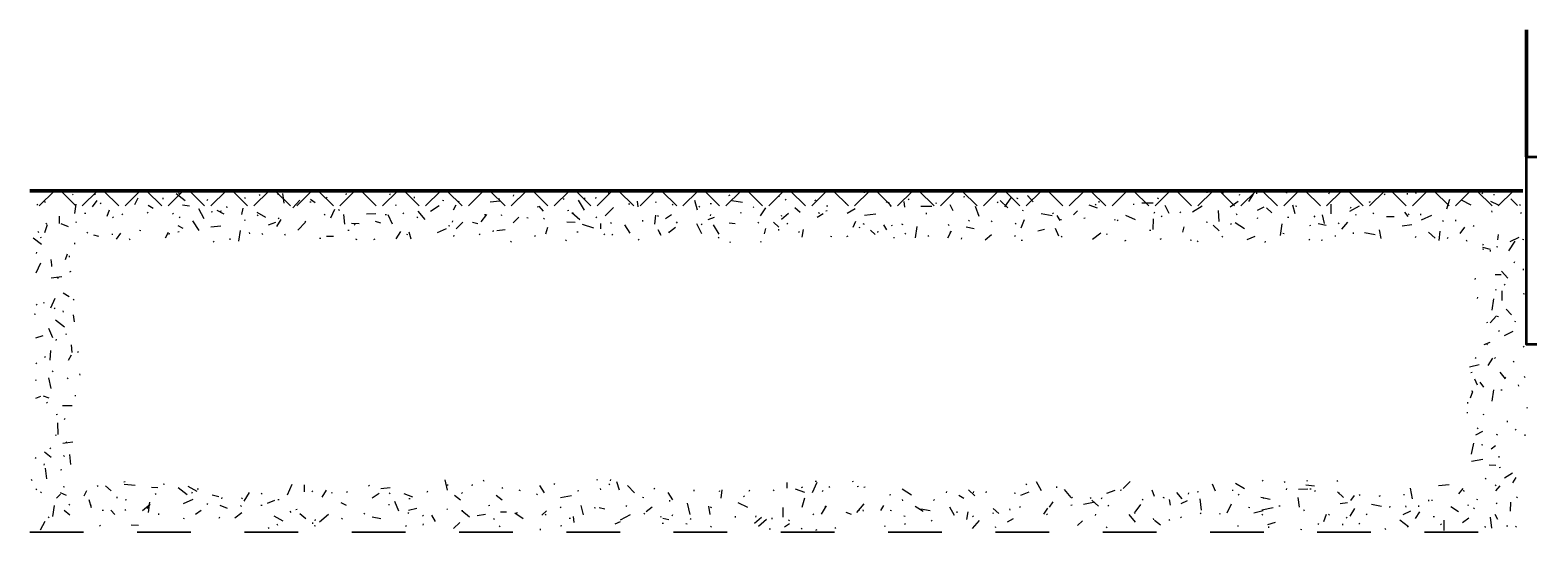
# Model space of a CAD drawing. Header units: metres. Extents: x -4 to 32.3, y -2.1 to 8.5.
# Drawn here: x 25.372 to 28.164, y -0.937 to 0 of the extents above; entities that cross this region are included whole.
import ezdxf

# ---------------------------------------------------------------- set-up
doc = ezdxf.new("R2010")
doc.units = ezdxf.units.M
doc.linetypes.add('KRESKOWA', pattern=[5.25, 4.2, -1.05])
for name, color, linetype, lineweight in [('A-IZOL-WODNA', 5, 'Continuous', 100), ('A-KRESKOWANIE', 8, 'Continuous', 18), ('A-SCIANY-IZOL', 4, 'Continuous', 35), ('A-TEREN', 32, 'Continuous', 50)]:
    doc.layers.add(name, color=color, linetype=linetype, lineweight=lineweight)

msp = doc.modelspace()

# ---------------------------------------------------------------- linework, layer by layer
at = {"layer": 'A-IZOL-WODNA', "lineweight": 140, "ltscale": 0.02}
msp.add_lwpolyline([(28.1615, -0.237), (28.1615, 0)], dxfattribs=at)
at = {"layer": 'A-KRESKOWANIE', "lineweight": 25, "ltscale": 0.02}
for points in [[(25.3889, -0.3283), (25.4172, -0.3)], [(25.4289, -0.3), (25.4572, -0.3283)], [(25.4506, -0.308), (25.4522, -0.3062)], [(25.4689, -0.3283), (25.4972, -0.3)], [(25.4919, -0.3075), (25.4938, -0.306)], [(25.5089, -0.3), (25.5372, -0.3283)], [(25.5489, -0.3283), (25.5772, -0.3)], [(25.5889, -0.3), (25.6172, -0.3283)], [(25.6289, -0.3283), (25.6572, -0.3)], [(25.661, -0.3187), (25.6442, -0.3058)], [(25.6502, -0.306), (25.6487, -0.3041)], [(25.6689, -0.3), (25.6972, -0.3283)], [(25.7089, -0.3283), (25.7372, -0.3)], [(25.7489, -0.3), (25.7772, -0.3283)], [(25.7889, -0.3283), (25.8172, -0.3)], [(25.8289, -0.3), (25.8572, -0.3283)], [(25.8345, -0.3074), (25.8348, -0.305)], [(25.8455, -0.323), (25.8431, -0.3051)], [(25.8689, -0.3283), (25.8972, -0.3)], [(25.9089, -0.3), (25.9372, -0.3283)], [(25.9489, -0.3283), (25.9772, -0.3)], [(25.9609, -0.3074), (25.9616, -0.3052)], [(25.9889, -0.3), (26.0172, -0.3283)], [(26.0289, -0.3283), (26.0572, -0.3)], [(26.0425, -0.3074), (26.0439, -0.3054)], [(26.0689, -0.3), (26.0972, -0.3283)], [(26.1089, -0.3283), (26.1372, -0.3)], [(26.1489, -0.3), (26.1772, -0.3283)], [(26.1889, -0.3283), (26.2172, -0.3)], [(26.2289, -0.3), (26.2572, -0.3283)], [(26.2689, -0.3283), (26.2972, -0.3)], [(26.3089, -0.3), (26.3372, -0.3283)], [(26.3489, -0.3283), (26.3772, -0.3)], [(26.3889, -0.3), (26.4172, -0.3283)], [(26.4289, -0.3283), (26.4572, -0.3)], [(26.4507, -0.305), (26.4502, -0.3027)], [(26.4689, -0.3), (26.4972, -0.3283)], [(26.5089, -0.3283), (26.5372, -0.3)], [(26.5489, -0.3), (26.5772, -0.3283)], [(26.5889, -0.3283), (26.6172, -0.3)], [(26.6289, -0.3), (26.6572, -0.3283)], [(26.6689, -0.3283), (26.6972, -0.3)], [(26.7089, -0.3), (26.7372, -0.3283)], [(26.7489, -0.3283), (26.7772, -0.3)], [(26.7889, -0.3), (26.8172, -0.3283)], [(26.8289, -0.3283), (26.8572, -0.3)], [(26.8689, -0.3), (26.8972, -0.3283)], [(26.9089, -0.3283), (26.9372, -0.3)], [(26.9275, -0.3039), (26.9269, -0.3015)], [(26.9489, -0.3), (26.9772, -0.3283)], [(26.9889, -0.3283), (27.0172, -0.3)], [(27.0289, -0.3), (27.0572, -0.3283)], [(27.0689, -0.3283), (27.0972, -0.3)], [(27.1089, -0.3), (27.1372, -0.3283)], [(27.1489, -0.3283), (27.1772, -0.3)], [(27.1889, -0.3), (27.2172, -0.3283)], [(27.2289, -0.3283), (27.2572, -0.3)], [(27.2689, -0.3), (27.2972, -0.3283)], [(27.3089, -0.3283), (27.3372, -0.3)], [(27.3489, -0.3), (27.3772, -0.3283)], [(27.3889, -0.3283), (27.4172, -0.3)], [(27.4289, -0.3), (27.4572, -0.3283)], [(27.4689, -0.3283), (27.4972, -0.3)], [(27.5089, -0.3), (27.5372, -0.3283)], [(27.5489, -0.3283), (27.5772, -0.3)], [(27.5663, -0.3037), (27.5653, -0.3015)], [(27.5889, -0.3), (27.6172, -0.3283)], [(27.5944, -0.3046), (27.5967, -0.3041)], [(27.6265, -0.3085), (27.6269, -0.3062)], [(27.6289, -0.3283), (27.6572, -0.3)], [(27.6439, -0.3201), (27.6526, -0.3067)], [(27.6588, -0.3058), (27.6588, -0.3034)], [(27.6689, -0.3), (27.6972, -0.3283)], [(27.7089, -0.3283), (27.7372, -0.3)], [(27.7153, -0.3045), (27.7131, -0.3035)], [(27.7489, -0.3), (27.7772, -0.3283)], [(27.7889, -0.3283), (27.8172, -0.3)], [(27.7929, -0.3057), (27.794, -0.3036)], [(27.8289, -0.3), (27.8572, -0.3283)], [(27.8689, -0.3283), (27.8972, -0.3)], [(27.8958, -0.3068), (27.8981, -0.3059)], [(27.9089, -0.3), (27.9372, -0.3283)], [(27.9394, -0.3068), (27.9394, -0.3044)], [(27.9489, -0.3283), (27.9772, -0.3)], [(27.9547, -0.3049), (27.9563, -0.3031)], [(27.9889, -0.3), (28.0172, -0.3283)], [(28.0289, -0.3283), (28.0572, -0.3)], [(28.0689, -0.3), (28.0972, -0.3283)], [(28.078, -0.3055), (28.0798, -0.304)], [(28.0997, -0.3072), (28.1021, -0.3069)], [(28.1089, -0.3283), (28.1372, -0.3)], [(25.3846, -0.327), (25.3864, -0.3254)], [(25.3991, -0.3222), (25.4005, -0.3202)], [(25.4553, -0.3427), (25.4578, -0.3252)], [(25.4878, -0.3299), (25.4967, -0.3183)], [(25.5026, -0.3247), (25.5043, -0.3229)], [(25.5671, -0.326), (25.5735, -0.3132)], [(25.6014, -0.3332), (25.5918, -0.3276)], [(25.62, -0.3157), (25.6196, -0.3133)], [(25.6689, -0.3291), (25.6561, -0.327)], [(25.6962, -0.3526), (25.6866, -0.3341)], [(25.7018, -0.3181), (25.7028, -0.316)], [(25.7391, -0.3317), (25.7385, -0.3294)], [(25.7662, -0.3446), (25.7692, -0.3329)], [(25.7732, -0.3151), (25.7721, -0.3129)], [(25.7985, -0.3082), (25.8007, -0.3073)], [(25.8616, -0.332), (25.8747, -0.3178)], [(25.8955, -0.3215), (25.8932, -0.3211)], [(25.9034, -0.3224), (25.8947, -0.3165)], [(25.9254, -0.3141), (25.9243, -0.312)], [(25.9327, -0.3506), (25.94, -0.3345)], [(26.0537, -0.3277), (26.0545, -0.3255)], [(26.0883, -0.3138), (26.0887, -0.3114)], [(26.1185, -0.3381), (26.1342, -0.3278)], [(26.1431, -0.3187), (26.1407, -0.3185)], [(26.161, -0.3356), (26.1658, -0.3264)], [(26.1699, -0.3209), (26.1718, -0.3195)], [(26.2296, -0.321), (26.2472, -0.3188)], [(26.2448, -0.3161), (26.2467, -0.3147)], [(26.2727, -0.31), (26.2735, -0.3078)], [(26.317, -0.3301), (26.3193, -0.3297)], [(26.3288, -0.3381), (26.3206, -0.3287)], [(26.3672, -0.3164), (26.366, -0.3143)], [(26.4054, -0.3366), (26.3944, -0.3179)], [(26.4061, -0.3156), (26.4057, -0.3133)], [(26.4264, -0.3144), (26.4269, -0.312)], [(26.444, -0.3469), (26.4596, -0.3315)], [(26.4874, -0.3246), (26.4898, -0.3243)], [(26.5054, -0.3301), (26.504, -0.3196)], [(26.5381, -0.3223), (26.5388, -0.32)], [(26.5691, -0.3267), (26.5709, -0.325)], [(26.6161, -0.3362), (26.6112, -0.3183)], [(26.6205, -0.331), (26.6185, -0.3296)], [(26.6422, -0.3245), (26.6398, -0.3244)], [(26.6745, -0.3091), (26.6766, -0.3079)], [(26.6996, -0.3219), (26.6802, -0.3186)], [(26.7213, -0.3316), (26.7197, -0.3298)], [(26.7336, -0.3469), (26.7434, -0.3322)], [(26.7662, -0.3107), (26.7686, -0.3104)], [(26.7796, -0.3173), (26.7813, -0.3156)], [(26.8076, -0.3404), (26.7974, -0.3321)], [(26.8349, -0.318), (26.8372, -0.3173)], [(26.8589, -0.3287), (26.8565, -0.3287)], [(26.8926, -0.324), (26.892, -0.3216)], [(26.8953, -0.3418), (26.9096, -0.3334)], [(26.9686, -0.3223), (26.9696, -0.3202)], [(26.9771, -0.33), (26.9723, -0.3211)], [(27.0024, -0.331), (27.001, -0.3201)], [(27.0086, -0.3164), (27.0108, -0.3154)], [(27.0321, -0.329), (27.0526, -0.329)], [(27.0616, -0.3248), (27.0607, -0.3226)], [(27.0924, -0.3376), (27.0873, -0.3266)], [(27.1121, -0.3116), (27.1143, -0.3107)], [(27.141, -0.3484), (27.1344, -0.3295)], [(27.1748, -0.3223), (27.1767, -0.3209)], [(27.1944, -0.3321), (27.1803, -0.3185)], [(27.1892, -0.3299), (27.2007, -0.3135)], [(27.2135, -0.3149), (27.2112, -0.3141)], [(27.2419, -0.3205), (27.2314, -0.3088)], [(27.2334, -0.3117), (27.2316, -0.3102)], [(27.3619, -0.3328), (27.3459, -0.3267)], [(27.3593, -0.3267), (27.3571, -0.3257)], [(27.365, -0.3221), (27.3649, -0.3197)], [(27.4279, -0.3251), (27.4303, -0.3249)], [(27.4445, -0.3228), (27.4652, -0.3224)], [(27.4758, -0.3154), (27.4738, -0.3141)], [(27.4955, -0.3423), (27.4879, -0.3279)], [(27.5385, -0.3396), (27.5571, -0.3283)], [(27.6092, -0.3302), (27.6239, -0.3195)], [(27.6597, -0.3364), (27.6722, -0.3303)], [(27.6867, -0.3414), (27.6769, -0.3319)], [(27.7302, -0.3433), (27.726, -0.3268)], [(27.733, -0.3296), (27.7307, -0.3291)], [(27.7971, -0.3432), (27.7974, -0.3254)], [(27.8324, -0.3384), (27.8499, -0.3281)], [(27.8335, -0.3326), (27.8343, -0.3303)], [(27.8684, -0.3215), (27.8706, -0.3204)], [(28.0127, -0.3338), (28.0184, -0.3155)], [(28.0581, -0.3273), (28.04, -0.3177)], [(28.1095, -0.3268), (28.0949, -0.32)], [(28.1445, -0.3274), (28.1325, -0.3152)], [(28.1504, -0.3274), (28.1481, -0.3266)], [(25.3994, -0.3779), (25.4045, -0.363)], [(25.402, -0.3625), (25.4029, -0.3603)], [(25.4265, -0.3614), (25.4267, -0.3473)], [(25.4434, -0.3677), (25.4295, -0.3617)], [(25.4583, -0.3601), (25.4574, -0.3579)], [(25.4734, -0.3421), (25.4758, -0.3418)], [(25.5156, -0.3475), (25.5198, -0.3355)], [(25.5271, -0.3509), (25.5258, -0.3489)], [(25.5429, -0.3447), (25.5449, -0.3433)], [(25.59, -0.3414), (25.5921, -0.3403)], [(25.6371, -0.3431), (25.6393, -0.3422)], [(25.6496, -0.3497), (25.6517, -0.3485)], [(25.6871, -0.3741), (25.675, -0.3561)], [(25.7093, -0.3393), (25.7116, -0.3389)], [(25.7338, -0.3435), (25.7206, -0.337)], [(25.7264, -0.3382), (25.7288, -0.3378)], [(25.7735, -0.3556), (25.7713, -0.3548)], [(25.7971, -0.3468), (25.7949, -0.3457)], [(25.8111, -0.3499), (25.7952, -0.3409)], [(25.8161, -0.3639), (25.8298, -0.3585)], [(25.8316, -0.3668), (25.8401, -0.3535)], [(25.8359, -0.3525), (25.8349, -0.3504)], [(25.8706, -0.3735), (25.8851, -0.359)], [(25.8837, -0.358), (25.8858, -0.3569)], [(25.9219, -0.3459), (25.92, -0.3445)], [(25.9489, -0.3372), (25.9469, -0.336)], [(25.9584, -0.3625), (25.9566, -0.3441)], [(25.9855, -0.3617), (25.9707, -0.3609)], [(25.9761, -0.3638), (25.978, -0.3623)], [(25.9991, -0.343), (26.0164, -0.3428)], [(26.0257, -0.3606), (26.0156, -0.3577)], [(26.0339, -0.3445), (26.0363, -0.3444)], [(26.0472, -0.3623), (26.0391, -0.3452)], [(26.0668, -0.3424), (26.0687, -0.341)], [(26.0949, -0.3506), (26.093, -0.3491)], [(26.1084, -0.3535), (26.0954, -0.3384)], [(26.1592, -0.3585), (26.1599, -0.3562)], [(26.1658, -0.3711), (26.1788, -0.3589)], [(26.2066, -0.3616), (26.1965, -0.3593)], [(26.2124, -0.3581), (26.2232, -0.3441)], [(26.2214, -0.3452), (26.219, -0.345)], [(26.2514, -0.3471), (26.2505, -0.3449)], [(26.2725, -0.3597), (26.2831, -0.3491)], [(26.3001, -0.351), (26.2978, -0.3504)], [(26.3309, -0.3532), (26.3288, -0.3521)], [(26.3882, -0.3596), (26.3726, -0.359)], [(26.3738, -0.3368), (26.3762, -0.3365)], [(26.3969, -0.3543), (26.3815, -0.3414)], [(26.3825, -0.3419), (26.3847, -0.3412)], [(26.4227, -0.3698), (26.4018, -0.363)], [(26.4286, -0.3505), (26.4269, -0.3488)], [(26.4358, -0.3713), (26.4359, -0.361)], [(26.4559, -0.3609), (26.4537, -0.3599)], [(26.5138, -0.3575), (26.5142, -0.3551)], [(26.5367, -0.3625), (26.5384, -0.3456)], [(26.5423, -0.3483), (26.5431, -0.346)], [(26.5562, -0.3521), (26.5677, -0.3446)], [(26.5771, -0.3604), (26.5784, -0.3584)], [(26.6239, -0.3807), (26.6149, -0.3619)], [(26.6244, -0.3639), (26.6232, -0.3618)], [(26.6358, -0.3539), (26.6474, -0.3496)], [(26.6403, -0.3466), (26.6407, -0.3443)], [(26.6864, -0.3619), (26.675, -0.3608)], [(26.6967, -0.3422), (26.6976, -0.34)], [(26.7305, -0.3605), (26.7284, -0.3592)], [(26.7679, -0.3681), (26.7578, -0.3586)], [(26.7723, -0.3534), (26.7859, -0.342)], [(26.7735, -0.3483), (26.7727, -0.3461)], [(26.7824, -0.3623), (26.7843, -0.3608)], [(26.8392, -0.3495), (26.8504, -0.3428)], [(26.8438, -0.3424), (26.8418, -0.341)], [(26.8551, -0.3377), (26.8575, -0.3371)], [(26.9063, -0.3682), (26.9112, -0.3571)], [(26.9271, -0.3628), (26.925, -0.3617)], [(26.9271, -0.3458), (26.9484, -0.3429)], [(26.9992, -0.3634), (26.997, -0.3623)], [(27.043, -0.3437), (27.0429, -0.3413)], [(27.123, -0.3566), (27.1215, -0.3547)], [(27.1638, -0.3581), (27.1654, -0.3563)], [(27.2099, -0.3627), (27.208, -0.3613)], [(27.2196, -0.3692), (27.2255, -0.3536)], [(27.2239, -0.3378), (27.2216, -0.337)], [(27.277, -0.347), (27.2564, -0.3434)], [(27.2776, -0.3427), (27.2797, -0.3415)], [(27.2922, -0.3556), (27.2862, -0.3464)], [(27.2924, -0.3539), (27.2948, -0.3537)], [(27.3171, -0.3448), (27.3246, -0.3377)], [(27.336, -0.351), (27.3384, -0.3508)], [(27.3932, -0.3546), (27.3955, -0.354)], [(27.4005, -0.3564), (27.3991, -0.3544)], [(27.4323, -0.3543), (27.4142, -0.3463)], [(27.4655, -0.3722), (27.4661, -0.3526)], [(27.4672, -0.3418), (27.4683, -0.3396)], [(27.4821, -0.3489), (27.481, -0.3468)], [(27.5151, -0.3409), (27.5171, -0.3396)], [(27.5668, -0.3594), (27.5644, -0.3589)], [(27.5885, -0.3576), (27.5875, -0.3372)], [(27.6097, -0.3626), (27.6116, -0.3611)], [(27.6355, -0.3713), (27.6182, -0.3597)], [(27.622, -0.3455), (27.621, -0.3434)], [(27.6597, -0.352), (27.6608, -0.3499)], [(27.703, -0.3833), (27.7057, -0.3618)], [(27.7184, -0.3501), (27.7161, -0.3498)], [(27.7657, -0.3491), (27.7672, -0.3472)], [(27.7878, -0.3652), (27.7728, -0.3617)], [(27.7847, -0.3613), (27.7809, -0.3451)], [(27.8124, -0.3618), (27.8105, -0.3603)], [(27.8174, -0.3719), (27.8285, -0.3585)], [(27.8424, -0.3448), (27.8448, -0.3445)], [(27.8767, -0.3434), (27.875, -0.3417)], [(27.9006, -0.3483), (27.9148, -0.3482)], [(27.9406, -0.348), (27.9348, -0.3398)], [(27.943, -0.3453), (27.9411, -0.3438)], [(27.9643, -0.3454), (27.9646, -0.343)], [(27.966, -0.3542), (27.9851, -0.3455)], [(28.0066, -0.3578), (28.0054, -0.3558)], [(28.0296, -0.3567), (28.0298, -0.3543)], [(28.0974, -0.3399), (28.0969, -0.3376)], [(28.1524, -0.3423), (28.1506, -0.3407)], [(25.3928, -0.4007), (25.3777, -0.3887)], [(25.3878, -0.3785), (25.3868, -0.3763)], [(25.3927, -0.3888), (25.3915, -0.3867)], [(25.4779, -0.3792), (25.4795, -0.3774)], [(25.5001, -0.3856), (25.4903, -0.3831)], [(25.5239, -0.3813), (25.5263, -0.3809)], [(25.533, -0.3905), (25.5409, -0.3794)], [(25.5585, -0.3921), (25.5573, -0.39)], [(25.5782, -0.3751), (25.576, -0.3743)], [(25.6241, -0.3879), (25.6298, -0.3773)], [(25.6311, -0.3816), (25.6318, -0.3793)], [(25.6473, -0.3769), (25.6495, -0.3759)], [(25.6569, -0.3706), (25.6479, -0.3658)], [(25.7086, -0.3675), (25.7273, -0.3658)], [(25.7448, -0.3914), (25.7445, -0.389)], [(25.7608, -0.3942), (25.7639, -0.3741)], [(25.7812, -0.3803), (25.781, -0.3779)], [(25.8054, -0.3817), (25.8038, -0.38)], [(25.8477, -0.3834), (25.8466, -0.3813)], [(25.9136, -0.3893), (25.9112, -0.3889)], [(25.9374, -0.3855), (25.9241, -0.3852)], [(25.9664, -0.3745), (25.964, -0.374)], [(25.9813, -0.3914), (25.979, -0.3907)], [(26.0127, -0.3911), (26.0149, -0.3901)], [(26.054, -0.39), (26.0632, -0.376)], [(26.0745, -0.3826), (26.0752, -0.3803)], [(26.0824, -0.3907), (26.0785, -0.3773)], [(26.1314, -0.3781), (26.1483, -0.3704)], [(26.1541, -0.3662), (26.1519, -0.3654)], [(26.1618, -0.3854), (26.1625, -0.3831)], [(26.2108, -0.3826), (26.2095, -0.3806)], [(26.2352, -0.3765), (26.2355, -0.3741)], [(26.2418, -0.3745), (26.2574, -0.3722)], [(26.313, -0.3852), (26.3142, -0.3831)], [(26.3332, -0.3804), (26.3367, -0.368)], [(26.391, -0.377), (26.3934, -0.3767)], [(26.4416, -0.382), (26.4433, -0.3803)], [(26.4562, -0.3825), (26.4579, -0.3808)], [(26.4906, -0.3795), (26.4808, -0.364)], [(26.5051, -0.3917), (26.5071, -0.3903)], [(26.5481, -0.3837), (26.5428, -0.3728)], [(26.5452, -0.3802), (26.547, -0.3785)], [(26.5638, -0.3789), (26.5622, -0.3771)], [(26.5638, -0.3767), (26.5751, -0.3678)], [(26.6563, -0.3808), (26.6456, -0.3634)], [(26.6565, -0.3885), (26.6547, -0.3868)], [(26.7407, -0.3807), (26.7435, -0.3708)], [(26.7676, -0.3744), (26.7675, -0.372)], [(26.8063, -0.378), (26.8049, -0.376)], [(26.8109, -0.3868), (26.8135, -0.3727)], [(26.8666, -0.3858), (26.8642, -0.3853)], [(26.8946, -0.3855), (26.8968, -0.3845)], [(26.9173, -0.3689), (26.9195, -0.3679)], [(26.9471, -0.382), (26.9382, -0.3738)], [(26.9519, -0.378), (26.9526, -0.3757)], [(26.9692, -0.3731), (26.9636, -0.3637)], [(26.9788, -0.3664), (26.978, -0.3641)], [(26.9829, -0.3888), (26.9824, -0.3865)], [(27.0045, -0.3808), (27.0026, -0.3793)], [(27.0226, -0.3879), (27.0256, -0.3667)], [(27.0452, -0.3846), (27.0473, -0.3834)], [(27.0824, -0.3882), (27.0895, -0.3746)], [(27.085, -0.3653), (27.0839, -0.3632)], [(27.087, -0.3789), (27.088, -0.3767)], [(27.1079, -0.3905), (27.1087, -0.3882)], [(27.1316, -0.3713), (27.1166, -0.3682)], [(27.152, -0.3916), (27.164, -0.3819)], [(27.2089, -0.3856), (27.2076, -0.3836)], [(27.2502, -0.3746), (27.2628, -0.3718)], [(27.2897, -0.3847), (27.2835, -0.3703)], [(27.2943, -0.3868), (27.2958, -0.3849)], [(27.3525, -0.3905), (27.3677, -0.3788)], [(27.3788, -0.3818), (27.3798, -0.3796)], [(27.4609, -0.3745), (27.4586, -0.374)], [(27.4787, -0.3906), (27.4807, -0.3894)], [(27.521, -0.3771), (27.5233, -0.3673)], [(27.5886, -0.3747), (27.5772, -0.3641)], [(27.5953, -0.3866), (27.5932, -0.3854)], [(27.6409, -0.3911), (27.6554, -0.3849)], [(27.7097, -0.3805), (27.7074, -0.3796)], [(27.7555, -0.3919), (27.7575, -0.3907)], [(27.7574, -0.3651), (27.7597, -0.3643)], [(27.8054, -0.3857), (27.8053, -0.3833)], [(27.839, -0.3807), (27.8387, -0.3783)], [(27.8794, -0.3825), (27.8595, -0.3784)], [(27.8903, -0.3894), (27.8874, -0.3729)], [(27.9297, -0.3656), (27.9478, -0.3631)], [(27.9541, -0.3874), (27.9559, -0.3857)], [(27.9911, -0.3884), (27.9786, -0.3771)], [(27.9985, -0.3927), (28.0007, -0.3757)], [(28.0143, -0.3891), (28.0155, -0.387)], [(28.038, -0.3797), (28.0463, -0.3679)], [(28.0642, -0.3667), (28.0621, -0.3655)], [(28.1078, -0.3918), (28.1095, -0.3819)], [(28.1311, -0.3951), (28.1477, -0.3864)], [(25.384, -0.4169), (25.3846, -0.4146)], [(25.4379, -0.4282), (25.4412, -0.4179)], [(25.455, -0.3999), (25.4549, -0.3975)], [(25.7148, -0.3961), (25.7135, -0.394)], [(26.2694, -0.3959), (26.2671, -0.3951)], [(26.3717, -0.3936), (26.3699, -0.392)], [(26.6767, -0.3968), (26.6773, -0.3945)], [(26.7356, -0.3962), (26.7335, -0.3952)], [(27.2195, -0.3926), (27.2219, -0.3923)], [(27.4129, -0.3934), (27.4149, -0.3922)], [(27.5367, -0.393), (27.5343, -0.3926)], [(27.5494, -0.3953), (27.5478, -0.3936)], [(27.6743, -0.3966), (27.6747, -0.3943)], [(27.7788, -0.3924), (27.781, -0.3916)], [(28.0507, -0.3947), (28.0498, -0.3925)], [(28.0821, -0.4097), (28.0797, -0.4093)], [(28.0802, -0.4015), (28.0811, -0.3993)], [(28.0941, -0.4099), (28.0802, -0.4062)], [(28.0946, -0.4135), (28.0943, -0.4111)], [(28.1078, -0.4056), (28.1057, -0.4046)], [(28.1284, -0.4123), (28.1403, -0.3943)], [(28.1564, -0.3914), (28.154, -0.3913)], [(25.383, -0.4531), (25.3918, -0.4348)], [(25.4124, -0.4386), (25.411, -0.4283)], [(25.4122, -0.4414), (25.4122, -0.439)], [(25.4452, -0.4242), (25.4452, -0.4218)], [(28.1383, -0.4343), (28.1396, -0.4323)], [(28.1559, -0.4482), (28.1557, -0.4458)], [(25.4113, -0.4627), (25.4307, -0.4599)], [(25.4228, -0.463), (25.4249, -0.4617)], [(25.4461, -0.4515), (25.4481, -0.4501)], [(28.0656, -0.4658), (28.0663, -0.4635)], [(28.103, -0.4561), (28.114, -0.4561)], [(28.1265, -0.4632), (28.1146, -0.45)], [(28.12, -0.4761), (28.1217, -0.4744)], [(25.4105, -0.5184), (25.4183, -0.5008)], [(25.4449, -0.4983), (25.4337, -0.4913)], [(25.4538, -0.5044), (25.4522, -0.5027)], [(28.0702, -0.5012), (28.0706, -0.4988)], [(28.0975, -0.5228), (28.1006, -0.5017)], [(28.1045, -0.4859), (28.1049, -0.4835)], [(28.1164, -0.5051), (28.1161, -0.4871)], [(28.1576, -0.4929), (28.1552, -0.4926)], [(25.3817, -0.531), (25.3794, -0.5301)], [(25.383, -0.513), (25.3852, -0.512)], [(25.3987, -0.5101), (25.3965, -0.5092)], [(25.4167, -0.5205), (25.4183, -0.5187)], [(25.4339, -0.5264), (25.4337, -0.524)], [(28.1332, -0.5317), (28.1237, -0.5213)], [(25.4142, -0.5744), (25.4067, -0.5571)], [(25.4362, -0.5547), (25.4194, -0.5414)], [(25.4543, -0.5444), (25.4527, -0.5315)], [(28.0873, -0.5461), (28.0896, -0.5453)], [(28.0935, -0.5465), (28.1057, -0.5332)], [(28.1092, -0.5352), (28.1069, -0.5345)], [(28.1404, -0.5449), (28.141, -0.5426)], [(25.3824, -0.5746), (25.3961, -0.5699)], [(25.4202, -0.5793), (25.4209, -0.577)], [(25.4382, -0.568), (25.4403, -0.5668)], [(28.0825, -0.5871), (28.0938, -0.5829)], [(28.0872, -0.5878), (28.089, -0.5862)], [(28.1114, -0.5625), (28.11, -0.5606)], [(28.1203, -0.5705), (28.1368, -0.5622)], [(25.3985, -0.6107), (25.4003, -0.6092)], [(25.409, -0.6165), (25.4105, -0.5983)], [(25.4433, -0.616), (25.4491, -0.6064)], [(25.4503, -0.6018), (25.4489, -0.5879)], [(25.4602, -0.6011), (25.4622, -0.5998)], [(28.0677, -0.6133), (28.0657, -0.612)], [(28.09, -0.6263), (28.0987, -0.6126)], [(28.102, -0.6131), (28.1034, -0.6111)], [(28.1551, -0.5916), (28.157, -0.5902)], [(25.3824, -0.6223), (25.3846, -0.6214)], [(25.4145, -0.6383), (25.4131, -0.6363)], [(25.4652, -0.6441), (25.4646, -0.6418)], [(28.0552, -0.6288), (28.0731, -0.6246)], [(28.0578, -0.6394), (28.06, -0.6386)], [(28.1222, -0.6509), (28.1122, -0.6389)], [(28.1383, -0.6198), (28.1365, -0.6182)], [(25.3824, -0.6544), (25.3831, -0.6521)], [(25.4109, -0.6689), (25.4067, -0.649)], [(25.443, -0.651), (25.441, -0.6496)], [(28.0704, -0.6626), (28.065, -0.6515)], [(28.0819, -0.6664), (28.0751, -0.657)], [(28.123, -0.6497), (28.1213, -0.6481)], [(28.1472, -0.6647), (28.1463, -0.6625)], [(28.1587, -0.6487), (28.1571, -0.6469)], [(25.3826, -0.6873), (25.392, -0.6835)], [(25.4075, -0.6873), (25.3966, -0.6831)], [(25.4021, -0.6956), (25.4043, -0.6947)], [(25.4565, -0.6837), (25.4567, -0.6814)], [(28.0523, -0.6968), (28.0518, -0.6944)], [(28.0572, -0.6866), (28.0617, -0.6749)], [(28.0613, -0.6747), (28.0591, -0.6738)], [(28.0975, -0.6926), (28.1008, -0.6716)], [(28.1137, -0.6718), (28.116, -0.6713)], [(25.4206, -0.7179), (25.4228, -0.7172)], [(25.432, -0.7007), (25.4505, -0.7006)], [(25.4355, -0.7271), (25.4371, -0.7253)], [(28.0515, -0.7154), (28.0512, -0.713)], [(28.0813, -0.7184), (28.082, -0.7161)], [(28.1619, -0.7052), (28.1641, -0.7045)], [(25.4243, -0.7549), (25.4237, -0.7333)], [(28.0673, -0.7555), (28.0799, -0.7485)], [(28.0715, -0.7444), (28.0697, -0.7428)], [(28.1261, -0.7321), (28.1261, -0.7297)], [(28.1403, -0.7464), (28.1419, -0.7447)], [(25.4086, -0.7813), (25.4107, -0.7801)], [(25.4189, -0.7564), (25.4211, -0.7553)], [(25.4326, -0.7708), (25.4512, -0.7687)], [(25.4383, -0.7698), (25.4404, -0.7688)], [(28.0589, -0.7916), (28.063, -0.7708)], [(28.08, -0.7747), (28.0776, -0.7745)], [(28.0957, -0.7817), (28.1036, -0.7753)], [(28.1079, -0.7561), (28.1058, -0.755)], [(28.1588, -0.7575), (28.1591, -0.7552)], [(25.3819, -0.8), (25.3829, -0.7978)], [(25.3981, -0.8122), (25.3987, -0.8099)], [(25.411, -0.798), (25.3984, -0.7881)], [(25.4358, -0.7962), (25.4343, -0.7943)], [(25.4475, -0.8109), (25.446, -0.7924)], [(28.0588, -0.805), (28.0799, -0.8009)], [(28.1102, -0.7977), (28.1103, -0.7953)], [(25.4028, -0.8377), (25.4006, -0.8177)], [(25.4285, -0.8206), (25.4309, -0.8201)], [(28.0863, -0.8385), (28.0843, -0.8371)], [(28.1043, -0.8125), (28.0917, -0.8124)], [(28.1108, -0.8163), (28.1132, -0.8162)], [(28.1203, -0.8357), (28.1352, -0.8265)], [(28.1357, -0.8451), (28.1422, -0.8354)], [(25.3758, -0.8413), (25.3746, -0.8392)], [(25.3846, -0.8579), (25.3824, -0.8568)], [(25.392, -0.8638), (25.3933, -0.8618)], [(25.4396, -0.8686), (25.4287, -0.8636)], [(25.4359, -0.853), (25.4336, -0.8524)], [(25.4724, -0.8695), (25.4777, -0.8595)], [(25.4967, -0.8513), (25.4989, -0.8504)], [(25.5226, -0.8602), (25.5123, -0.851)], [(25.5466, -0.8431), (25.5488, -0.8424)], [(25.5677, -0.85), (25.5474, -0.8481)], [(25.6101, -0.8545), (25.5983, -0.854)], [(25.6047, -0.8663), (25.6069, -0.8653)], [(25.6224, -0.8481), (25.6201, -0.8474)], [(25.6646, -0.8677), (25.648, -0.8546)], [(25.6831, -0.8612), (25.6664, -0.8522)], [(25.6731, -0.8642), (25.6744, -0.8622)], [(25.6855, -0.857), (25.6831, -0.857)], [(25.7709, -0.8791), (25.7807, -0.8629)], [(25.8046, -0.8661), (25.8025, -0.865)], [(25.8516, -0.8675), (25.8602, -0.8479)], [(25.8834, -0.8619), (25.8833, -0.8486)], [(25.897, -0.8615), (25.899, -0.8602)], [(25.9163, -0.8719), (25.9241, -0.8588)], [(25.9351, -0.8653), (25.9343, -0.8631)], [(25.9621, -0.8629), (25.9633, -0.8608)], [(26.0043, -0.8516), (26.0033, -0.8495)], [(26.0095, -0.8734), (26.0227, -0.8644)], [(26.0255, -0.8557), (26.0433, -0.854)], [(26.0416, -0.8657), (26.0428, -0.8637)], [(26.0855, -0.8721), (26.0689, -0.8655)], [(26.1121, -0.8625), (26.113, -0.8602)], [(26.1497, -0.8591), (26.1454, -0.8393)], [(26.1509, -0.8502), (26.1497, -0.8481)], [(26.1762, -0.8652), (26.1778, -0.8634)], [(26.1956, -0.8508), (26.1964, -0.8485)], [(26.2182, -0.8424), (26.2169, -0.8403)], [(26.2514, -0.8551), (26.2533, -0.8537)], [(26.2858, -0.8601), (26.2836, -0.859)], [(26.3163, -0.8674), (26.3176, -0.8654)], [(26.331, -0.8639), (26.3219, -0.85)], [(26.3502, -0.8481), (26.3481, -0.8469)], [(26.3922, -0.8602), (26.3945, -0.8596)], [(26.4296, -0.8409), (26.429, -0.8386)], [(26.436, -0.8582), (26.4354, -0.8559)], [(26.4524, -0.8488), (26.4507, -0.8471)], [(26.4539, -0.8413), (26.4546, -0.839)], [(26.4705, -0.8589), (26.4657, -0.8435)], [(26.4985, -0.864), (26.4857, -0.8503)], [(26.5346, -0.8565), (26.5367, -0.8552)], [(26.5699, -0.8771), (26.561, -0.8632)], [(26.6099, -0.8608), (26.6097, -0.8584)], [(26.6585, -0.8616), (26.6564, -0.8606)], [(26.6599, -0.8735), (26.6621, -0.8582)], [(26.7126, -0.8608), (26.7134, -0.8585)], [(26.7589, -0.8601), (26.7568, -0.859)], [(26.7829, -0.8551), (26.7834, -0.8444)], [(26.8158, -0.8634), (26.7984, -0.857)], [(26.81, -0.8539), (26.8121, -0.8528)], [(26.8301, -0.8633), (26.8389, -0.844)], [(26.8356, -0.8422), (26.8379, -0.8418)], [(26.8483, -0.8611), (26.8502, -0.8597)], [(26.8625, -0.8537), (26.8612, -0.8517)], [(26.9047, -0.8424), (26.9071, -0.8422)], [(26.9138, -0.8517), (26.9161, -0.8512)], [(26.9262, -0.8535), (26.9285, -0.8529)], [(27.0148, -0.8679), (26.9975, -0.8568)], [(27.0803, -0.8637), (27.0811, -0.8614)], [(27.1331, -0.8691), (27.1212, -0.8584)], [(27.1307, -0.8638), (27.1313, -0.8615)], [(27.1544, -0.8637), (27.1545, -0.8613)], [(27.2088, -0.8653), (27.2065, -0.8644)], [(27.219, -0.8679), (27.2344, -0.8621)], [(27.2285, -0.8486), (27.2299, -0.8467)], [(27.2575, -0.8599), (27.2477, -0.8435)], [(27.2858, -0.8542), (27.2857, -0.8518)], [(27.3124, -0.8722), (27.3, -0.8574)], [(27.3793, -0.8646), (27.3949, -0.8588)], [(27.4042, -0.8587), (27.4066, -0.8585)], [(27.4095, -0.856), (27.4225, -0.8426)], [(27.4677, -0.8706), (27.4639, -0.8587)], [(27.5195, -0.8747), (27.5093, -0.8632)], [(27.5311, -0.8662), (27.5319, -0.864)], [(27.5474, -0.862), (27.5497, -0.8613)], [(27.5819, -0.8609), (27.5759, -0.8478)], [(27.6139, -0.8603), (27.6137, -0.8579)], [(27.6355, -0.8561), (27.6188, -0.8465)], [(27.6685, -0.8417), (27.6703, -0.8401)], [(27.7095, -0.8438), (27.7117, -0.8428)], [(27.7143, -0.8579), (27.7147, -0.8556)], [(27.7363, -0.857), (27.7536, -0.8564)], [(27.7662, -0.8516), (27.7501, -0.8495)], [(27.7517, -0.8413), (27.754, -0.8406)], [(27.7574, -0.8564), (27.7598, -0.8562)], [(27.7663, -0.8604), (27.7684, -0.8592)], [(27.8076, -0.8418), (27.8098, -0.8408)], [(27.8205, -0.8724), (27.8088, -0.8621)], [(27.8127, -0.8647), (27.8104, -0.8641)], [(27.9487, -0.8752), (27.9454, -0.855)], [(27.9973, -0.8502), (28.0174, -0.8485)], [(28.0352, -0.8654), (28.0435, -0.8554)], [(28.0451, -0.8614), (28.0447, -0.859)], [(28.1036, -0.8505), (28.105, -0.8486)], [(28.104, -0.8598), (28.1125, -0.8507)], [(25.4144, -0.9078), (25.4175, -0.8874)], [(25.4211, -0.874), (25.4284, -0.866)], [(25.4447, -0.887), (25.4457, -0.8848)], [(25.4863, -0.8915), (25.4817, -0.8768)], [(25.4855, -0.8881), (25.4852, -0.8857)], [(25.5339, -0.8739), (25.5343, -0.8715)], [(25.5493, -0.8767), (25.5517, -0.876)], [(25.5811, -0.897), (25.5956, -0.8849)], [(25.5903, -0.8924), (25.5924, -0.8914)], [(25.5923, -0.9004), (25.595, -0.8811)], [(25.6578, -0.884), (25.6758, -0.8756)], [(25.7016, -0.8857), (25.7028, -0.8837)], [(25.7238, -0.8715), (25.7109, -0.8684)], [(25.7399, -0.8933), (25.7258, -0.8877)], [(25.7295, -0.8747), (25.7301, -0.8724)], [(25.7656, -0.8891), (25.764, -0.8873)], [(25.7678, -0.8752), (25.7661, -0.8735)], [(25.8041, -0.8875), (25.8017, -0.8873)], [(25.8141, -0.8831), (25.8278, -0.8774)], [(25.8363, -0.8769), (25.8339, -0.8767)], [(25.9617, -0.8877), (25.9514, -0.8822)], [(26.0397, -0.8858), (26.042, -0.8854)], [(26.059, -0.8978), (26.052, -0.8797)], [(26.0775, -0.8963), (26.0927, -0.8923)], [(26.0781, -0.8746), (26.0805, -0.8741)], [(26.1501, -0.8952), (26.1484, -0.8935)], [(26.1743, -0.8777), (26.1628, -0.8686)], [(26.2262, -0.8875), (26.2286, -0.887)], [(26.2521, -0.8776), (26.2404, -0.8687)], [(26.3603, -0.8727), (26.381, -0.8686)], [(26.3618, -0.892), (26.3604, -0.89)], [(26.4033, -0.9046), (26.3988, -0.8874)], [(26.4259, -0.8925), (26.4236, -0.8917)], [(26.443, -0.8942), (26.4324, -0.892)], [(26.4829, -0.8894), (26.4843, -0.8874)], [(26.5157, -0.8734), (26.5136, -0.8723)], [(26.5204, -0.8989), (26.5312, -0.8897)], [(26.5644, -0.8798), (26.5641, -0.8774)], [(26.6023, -0.9042), (26.5976, -0.8831)], [(26.6397, -0.9042), (26.6374, -0.8886)], [(26.6424, -0.8918), (26.6402, -0.8908)], [(26.7101, -0.8914), (26.6921, -0.8826)], [(26.7015, -0.8709), (26.7034, -0.8694)], [(26.7759, -0.9091), (26.7757, -0.891)], [(26.811, -0.8905), (26.8161, -0.8734)], [(26.8473, -0.9038), (26.8567, -0.888)], [(26.8536, -0.8905), (26.8553, -0.8888)], [(26.9131, -0.9002), (26.9266, -0.8842)], [(26.9577, -0.8968), (26.9634, -0.8873)], [(26.9738, -0.8676), (26.9761, -0.8671)], [(26.9988, -0.8785), (26.9981, -0.8762)], [(27.0364, -0.8984), (27.022, -0.8892)], [(27.0562, -0.8781), (27.0579, -0.8764)], [(27.0953, -0.9061), (27.0866, -0.8903)], [(27.1122, -0.8741), (27.1032, -0.869)], [(27.1775, -0.9022), (27.1674, -0.8932)], [(27.2179, -0.8913), (27.2168, -0.8892)], [(27.2619, -0.9033), (27.269, -0.8922)], [(27.272, -0.8904), (27.2792, -0.8806)], [(27.312, -0.8869), (27.3143, -0.8862)], [(27.3131, -0.8733), (27.315, -0.8719)], [(27.3354, -0.8851), (27.3542, -0.8812)], [(27.3501, -0.8742), (27.3485, -0.8724)], [(27.3636, -0.8887), (27.3511, -0.8775)], [(27.3689, -0.8748), (27.3703, -0.8728)], [(27.3828, -0.8888), (27.3815, -0.8868)], [(27.4321, -0.8996), (27.4425, -0.8855)], [(27.4466, -0.8773), (27.4451, -0.8755)], [(27.4865, -0.8739), (27.4844, -0.8726)], [(27.4978, -0.8867), (27.4961, -0.8765)], [(27.5176, -0.8837), (27.5294, -0.8778)], [(27.5556, -0.8961), (27.5529, -0.8752)], [(27.6036, -0.901), (27.6118, -0.8842)], [(27.6241, -0.8681), (27.6255, -0.8661)], [(27.6456, -0.8919), (27.6432, -0.8914)], [(27.6835, -0.8765), (27.6663, -0.8722)], [(27.6681, -0.8958), (27.6889, -0.8912)], [(27.6716, -0.8742), (27.6702, -0.8722)], [(27.702, -0.8887), (27.6997, -0.8884)], [(27.738, -0.8906), (27.736, -0.8725)], [(27.8142, -0.8839), (27.828, -0.8817)], [(27.8328, -0.9076), (27.8414, -0.8933)], [(27.8338, -0.8781), (27.8405, -0.8688)], [(27.8493, -0.8682), (27.8511, -0.8666)], [(27.8914, -0.8891), (27.8727, -0.8856)], [(27.887, -0.87), (27.8891, -0.8689)], [(27.9066, -0.8911), (27.9072, -0.8888)], [(27.9331, -0.8684), (27.9331, -0.866)], [(27.9369, -0.8906), (27.9365, -0.8882)], [(27.9607, -0.8897), (27.9608, -0.8873)], [(27.9794, -0.8793), (27.9791, -0.8769)], [(27.9842, -0.8777), (27.9865, -0.8774)], [(28.0347, -0.8994), (28.0203, -0.89)], [(28.0518, -0.8866), (28.0541, -0.8863)], [(28.0647, -0.8935), (28.0627, -0.8921)], [(28.0693, -0.877), (28.0703, -0.8748)], [(28.1052, -0.8844), (28.1065, -0.8824)], [(28.1317, -0.8981), (28.1322, -0.8809)], [(28.1432, -0.8732), (28.1447, -0.8714)], [(25.3913, -0.9326), (25.3998, -0.9166)], [(25.406, -0.9107), (25.4074, -0.9088)], [(25.4461, -0.9052), (25.4352, -0.8968)], [(25.5063, -0.8964), (25.5087, -0.896)], [(25.5298, -0.9041), (25.5224, -0.8962)], [(25.5484, -0.8959), (25.5504, -0.8948)], [(25.612, -0.9048), (25.6115, -0.9024)], [(25.6582, -0.9126), (25.6589, -0.9104)], [(25.6803, -0.9035), (25.6908, -0.8964)], [(25.7245, -0.9109), (25.7254, -0.9087)], [(25.7537, -0.9106), (25.7665, -0.9002)], [(25.8435, -0.9167), (25.8267, -0.9076)], [(25.8583, -0.9002), (25.8569, -0.8982)], [(25.8673, -0.8949), (25.8696, -0.8942)], [(25.8858, -0.9123), (25.8744, -0.9032)], [(25.899, -0.9214), (25.8989, -0.919)], [(25.9035, -0.916), (25.9039, -0.9136)], [(25.9113, -0.9181), (25.928, -0.9039)], [(25.9539, -0.9129), (25.952, -0.9114)], [(25.9945, -0.9038), (25.9957, -0.9017)], [(26.0258, -0.9124), (26.0092, -0.909)], [(26.0778, -0.9022), (26.0758, -0.9008)], [(26.1054, -0.9075), (26.104, -0.9055)], [(26.1277, -0.9172), (26.1206, -0.9057)], [(26.1614, -0.9301), (26.1728, -0.9189)], [(26.1759, -0.897), (26.1782, -0.8965)], [(26.1908, -0.9093), (26.1767, -0.8972)], [(26.2055, -0.906), (26.2209, -0.9033)], [(26.2374, -0.9137), (26.2357, -0.9121)], [(26.2489, -0.8993), (26.2601, -0.8992)], [(26.291, -0.9122), (26.2754, -0.9017)], [(26.2793, -0.9024), (26.28, -0.9)], [(26.3256, -0.9052), (26.3342, -0.8975)], [(26.3338, -0.9057), (26.3321, -0.904)], [(26.3792, -0.9119), (26.3768, -0.9118)], [(26.3859, -0.9193), (26.385, -0.9078)], [(26.4622, -0.9219), (26.4727, -0.9173)], [(26.4725, -0.914), (26.4911, -0.904)], [(26.5177, -0.9039), (26.5162, -0.902)], [(26.5468, -0.9087), (26.5491, -0.9081)], [(26.5525, -0.9213), (26.5501, -0.9212)], [(26.5623, -0.9139), (26.5512, -0.9114)], [(26.5689, -0.9066), (26.5701, -0.9045)], [(26.6042, -0.9134), (26.602, -0.9124)], [(26.687, -0.9097), (26.6871, -0.9073)], [(26.7225, -0.9203), (26.7352, -0.9095)], [(26.7245, -0.9089), (26.7254, -0.9066)], [(26.7294, -0.9263), (26.7447, -0.913)], [(26.7553, -0.9127), (26.7552, -0.9103)], [(26.7784, -0.9272), (26.7872, -0.9211)], [(26.7874, -0.9161), (26.7854, -0.9148)], [(26.8311, -0.9043), (26.833, -0.9029)], [(26.903, -0.9042), (26.8929, -0.9007)], [(26.9159, -0.897), (26.9182, -0.8964)], [(26.9255, -0.8977), (26.9249, -0.8954)], [(26.9774, -0.8976), (26.9753, -0.8966)], [(27.0033, -0.9078), (27.0009, -0.9074)], [(27.004, -0.9228), (27.0028, -0.9208)], [(27.0496, -0.8971), (27.0322, -0.894)], [(27.0518, -0.9167), (27.0532, -0.9148)], [(27.0999, -0.9012), (27.0999, -0.8988)], [(27.1182, -0.9135), (27.1208, -0.899)], [(27.1284, -0.9303), (27.1416, -0.9156)], [(27.1289, -0.9087), (27.1305, -0.907)], [(27.1671, -0.9026), (27.1681, -0.9004)], [(27.1939, -0.9176), (27.2049, -0.9117)], [(27.1988, -0.8963), (27.1985, -0.8939)], [(27.2687, -0.905), (27.2672, -0.903)], [(27.3244, -0.9248), (27.3338, -0.916)], [(27.3578, -0.9061), (27.3583, -0.9037)], [(27.4325, -0.9186), (27.4206, -0.9044)], [(27.4316, -0.9021), (27.43, -0.9002)], [(27.4665, -0.914), (27.4658, -0.9117)], [(27.479, -0.9241), (27.4682, -0.9157)], [(27.4964, -0.9157), (27.4954, -0.9135)], [(27.5163, -0.9099), (27.5182, -0.9085)], [(27.5548, -0.903), (27.5538, -0.9008)], [(27.5889, -0.9028), (27.5913, -0.9023)], [(27.6529, -0.9009), (27.6706, -0.897)], [(27.6689, -0.9057), (27.67, -0.9036)], [(27.6792, -0.9227), (27.6934, -0.9186)], [(27.7476, -0.8978), (27.7465, -0.8957)], [(27.7743, -0.9231), (27.7724, -0.9216)], [(27.7836, -0.9174), (27.7885, -0.9035)], [(27.7941, -0.9055), (27.7922, -0.9041)], [(27.8255, -0.9111), (27.8272, -0.9093)], [(27.8487, -0.9217), (27.8509, -0.9207)], [(27.8644, -0.9049), (27.8629, -0.9029)], [(27.9413, -0.9274), (27.9252, -0.9147)], [(27.9314, -0.9043), (27.9461, -0.8974)], [(27.9546, -0.9118), (27.9629, -0.8993)], [(27.9876, -0.9082), (27.99, -0.908)], [(28.0031, -0.9234), (28.0016, -0.9215)], [(28.0082, -0.9343), (28.0081, -0.9146)], [(28.0421, -0.9193), (28.0539, -0.9104)], [(28.0967, -0.9296), (28.0942, -0.9095)], [(28.1079, -0.9138), (28.1031, -0.904)], [(25.5032, -0.926), (25.5015, -0.9243)], [(25.5741, -0.9248), (25.5602, -0.9239)], [(25.8176, -0.9302), (25.816, -0.9284)], [(25.8335, -0.9247), (25.8325, -0.9225)], [(25.9038, -0.9262), (25.9016, -0.9254)], [(26.0714, -0.9259), (26.0736, -0.9248)], [(26.1044, -0.9242), (26.1049, -0.9219)], [(26.2481, -0.9272), (26.2464, -0.9255)], [(26.323, -0.9336), (26.3232, -0.9312)], [(26.3608, -0.9253), (26.363, -0.9245)], [(26.5967, -0.9223), (26.5943, -0.9218)], [(26.6421, -0.9279), (26.64, -0.9269)], [(26.7518, -0.9316), (26.7494, -0.9315)], [(26.8111, -0.9314), (26.8091, -0.93)], [(26.8368, -0.9334), (26.839, -0.9325)], [(26.872, -0.93), (26.8736, -0.9283)], [(26.9666, -0.9265), (26.9643, -0.9259)], [(27.1707, -0.9279), (27.173, -0.9271)], [(27.3797, -0.9292), (27.3779, -0.9277)], [(27.6237, -0.9269), (27.6239, -0.9245)], [(27.6811, -0.9292), (27.6813, -0.9268)], [(27.7426, -0.9329), (27.7404, -0.932)], [(27.8193, -0.9243), (27.8193, -0.9219)], [(27.8993, -0.9322), (27.8976, -0.9305)], [(27.9403, -0.9278), (27.9399, -0.9254)], [(28.0851, -0.9285), (28.0842, -0.9263)], [(28.1264, -0.926), (28.124, -0.9258)], [(28.143, -0.9277), (28.1408, -0.9268)]]:
    msp.add_lwpolyline(points, dxfattribs=at)
at = {"layer": 'A-SCIANY-IZOL', "lineweight": 50, "ltscale": 0.02}
msp.add_lwpolyline([(28.2815, -0.587), (28.1615, -0.587), (28.1615, -0.587), (28.1615, -0.587), (28.1615, -0.237), (28.1615, -0.237), (28.1615, -0.237), (28.2815, -0.237)], dxfattribs=at)
at = {"layer": 'A-TEREN', "lineweight": 140, "ltscale": 0.02}
msp.add_lwpolyline([(25.3715, -0.3), (28.1545, -0.3)], dxfattribs=at)
at = {"layer": 'A-TEREN', "linetype": 'KRESKOWA', "lineweight": 35, "ltscale": 0.02, "flags": 128}
msp.add_lwpolyline([(25.3715, -0.937), (28.1615, -0.937)], dxfattribs=at)

doc.saveas('drawing.dxf')
